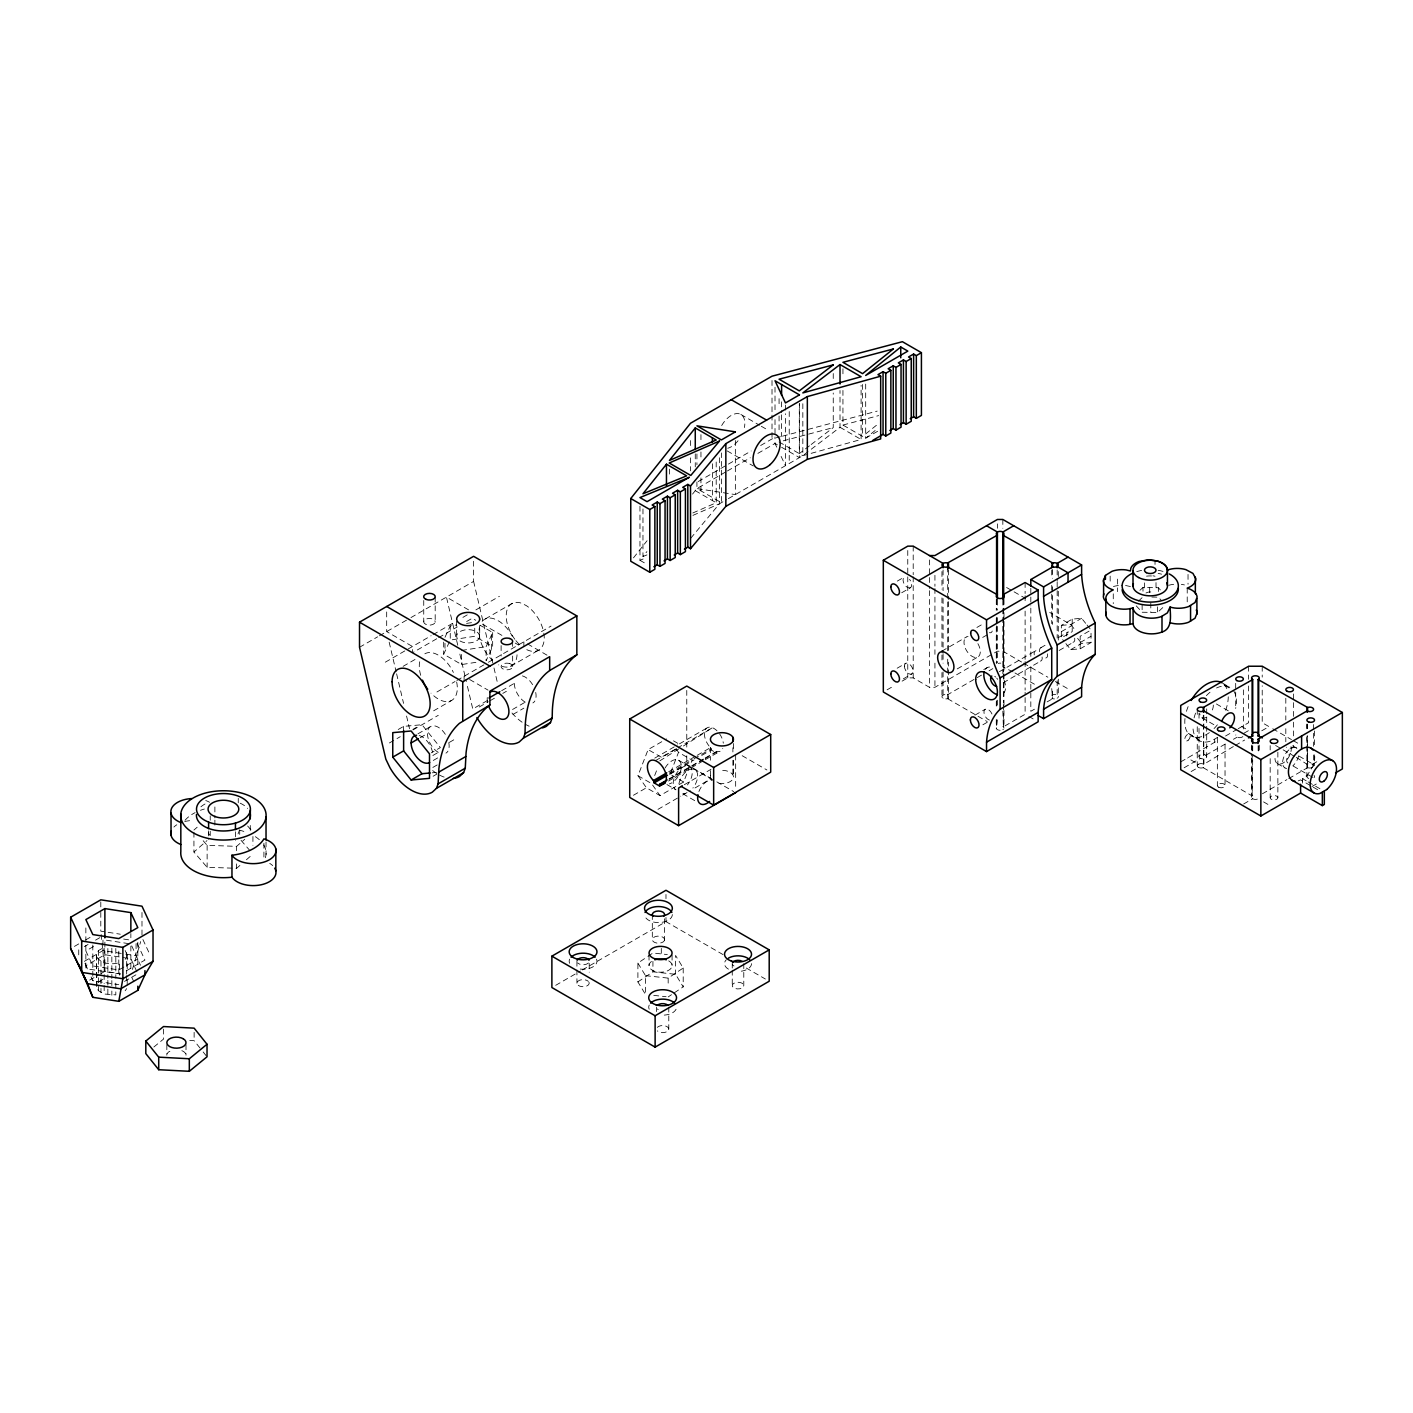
<?xml version="1.0" encoding="UTF-8"?>
<svg xmlns="http://www.w3.org/2000/svg" width="1413" height="1413" viewBox="0 0 1413 1413"><rect width="100%" height="100%" fill="white"/><g stroke="black" fill="none" stroke-linecap="round" stroke-linejoin="round"><path stroke-width="0.75" stroke-dasharray="5 3.75" d="M664.393 940.581L664.393 938.744A6.147 3.55 0 0 0 654.926 936.748A6.147 3.55 0 0 0 654.926 942.559A6.147 3.55 0 0 0 664.393 940.581L664.463 939.08M96.473 986.327L96.473 954.958L98.539 950.525L104.156 947.275L104.156 983.554M125.156 950.525L127.205 954.958L125.156 959.392M132.416 969.459L140.682 941.588M675.979 748.713L678.523 752.317L692.105 760.159L683.627 781.99L660.012 795.607L646.43 787.765L637.97 775.719L648.108 749.596L666.547 738.946M654.678 775.525L657.787 767.489M683.627 781.99L670.045 774.147L678.523 752.317M444.989 637.281L450.252 625.941L456.364 625.005M475.898 662.344L461.609 664.552L443.682 654.201L450.252 640.071L450.252 625.941M492.66 632.512L492.66 646.624L486.107 660.772L486.107 646.659L492.66 632.512L480.12 625.27M125.156 990.76L126.675 988.623M633.483 557.852L647.066 540.737M642.968 508.945L642.968 556.528L646.889 551.6M692.547 494.091L695.267 490.664L695.267 486.337M690.78 538.176L719.482 503.77L726.618 499.654M1139.938 590.298L1142.993 587.455L1158.36 587.755L1161.504 591.164M1138.419 601.126L1142.993 596.869M1136.246 605.877L1142.128 612.235L1157.494 612.518L1164.418 606.071M193.934 830.049L197.184 827.206M239.892 865.463L236.625 868.306L207.128 867.282L193.934 852.004L206.969 840.629M203.172 840.735L207.128 845.327L236.625 846.352L244.785 839.234M246.41 859.758L252.927 854.07M153.858 1047.015L163.519 1039.103L163.519 1026.545M865.692 384.089L865.692 438.171L877.385 428.704M842.943 390.43L842.943 425.048L862.584 436.387L877.985 424.041M809.472 445.819L799.299 453.608L799.299 403.853M811.168 444.512L833.246 427.609L833.246 393.008M728.366 498.63L802.831 455.657L809.578 450.5M811.274 449.21L840.011 427.291L840.011 390.5M98.539 981.894L104.156 978.644M1302.609 783.12L1302.609 778.74L1305.011 776.973A18.634 10.756 -60 0 0 1314.779 756.644M637.899 963.101L645.511 975.659L645.511 994.469L637.899 981.911L637.899 963.101L646.236 957.484M647.913 956.371L652.93 952.998L667.342 954.57M637.899 981.911L652.93 971.826L675.573 974.299L683.203 986.857L673.171 993.586M645.511 975.659L668.172 978.114L683.203 968.029L675.573 955.471L675.573 974.299M668.172 996.942L671.511 994.699M659.747 760.883L681.578 747.159M683.397 746.011L712.488 727.713L678.258 747.477M359.52 647.278L377.624 636.821M379.443 635.779L409.099 618.664M410.953 617.587L473.602 581.414L473.602 560.502M385.325 662.185L431.159 635.709M433.032 634.631L453.573 622.78M462.916 617.375L468.515 614.143M475.881 609.904L499.425 596.304M698.11 481.603L726.529 465.195M728.419 464.1L751.168 450.977M760.653 445.501L772.01 438.931L780.435 436.705M436.758 638.747L412.49 652.771L412.49 646.5L386.685 631.593L386.685 610.681M438.631 637.669L457.317 626.895M466.643 621.508L472.26 618.258L475.775 620.307M725.505 472.066L696.927 488.562L696.927 482.063M727.395 470.971L750.25 457.777M757.88 453.379L775.013 443.47L779.941 446.331M403.111 666.335L415.793 659.023M485.383 618.894L512.548 603.21M865.692 438.171L878.515 430.771M436.935 691.981L455.039 681.525M456.858 680.483L486.514 663.351M488.386 662.273L551.035 626.1M398.201 729.514L403.623 726.37L421.992 724.728L440.361 747.583L431.318 752.811M433.632 710.827L451.736 700.371M510.729 666.265L537.894 650.581M389.405 742.955L400.268 736.685M412.949 729.355L416.57 727.271M412.949 729.956L438.295 715.314M417.93 733.824L430.612 726.512M420.191 737.727L427.433 733.541M501.686 690.674L514.35 683.344M487.255 700.618L472.772 708.99L466.82 683.645M479.237 706.995L488.297 701.766M490.099 700.724L495.539 697.58M502.781 693.394L506.402 691.31M74.412 946.41L83.844 940.97M85.734 939.892L91.386 936.625M84.338 946.622L88.065 944.467M95.519 940.157L102.972 935.865M93.47 946.551L85.857 950.949L92.816 965.944L118.798 969.954L137.82 958.985M449.422 742.355L456.664 738.169M432.855 755.496L440.114 751.31M512.548 709.485L527.031 701.131M84.338 961.352L102.972 950.596L123.655 953.793M433.296 760.441L438.737 757.297M512.99 714.43L523.852 708.16M432.855 767.436L438.295 764.309M433.12 776.249L436.741 774.165M89.673 980.11L99.175 974.634M101.082 973.522L104.88 971.332L120.034 973.681M126.305 970.837L144.938 960.081L136.955 942.895M124.503 981.417L135.913 974.829M897.308 581.096L904.302 577.052M901.706 592.754L910.449 587.702A6.147 3.55 60 0 0 909.548 579.295M654.749 758.127L677.569 744.969M679.459 743.856L707.984 727.395M655.438 760.653L676.368 748.572M676.438 748.925L661.69 757.439L648.108 749.596M668.649 771.781L695.267 756.414M697.174 755.319L710.474 747.636A13.441 7.772 60 0 1 705.069 730.291A13.441 7.772 60 0 1 717.38 731.157M669.391 772.964L692.193 759.788M694.101 758.693L711.216 748.802L710.474 747.636M669.391 774.13L694.101 759.858M701.713 755.46L711.216 749.985L716.656 753.111L716.656 751.38L717.751 751.645A13.441 7.772 60 0 0 722.785 748.501M633.43 795.272L646.43 787.765M670.045 774.147L686.771 764.486L711.216 778.598L692.193 789.584M669.108 778.828L703.338 759.064M705.246 757.969L716.656 751.38M669.108 779.393L703.338 759.629M705.246 758.534L716.656 751.946M668.543 781.036L703.338 760.795M705.246 759.699L719.888 751.398M684.316 784.727L710.951 769.343M897.167 668.208L905.662 663.315M657.981 809.349L680.783 796.173M682.691 795.077L690.303 790.679M976.913 627.443L983.713 623.522M941.906 651.128L966.386 636.998M903.313 678.858L911.809 673.948M887.081 689.827L894.606 685.482M902.112 681.137L907.764 677.887L913.204 677.887L929.489 687.301L934.929 687.301L997.401 651.216L1002.841 651.216L1021.599 662.043M982.689 637.422L987.775 634.49M957.202 668.914L977.902 656.974M983.748 669.585L987.016 667.713M1072.202 619.124L1072.202 631.664L1061.34 637.952L1061.34 625.394L1072.202 619.124L1081.616 618.276L1085.643 623.31M981.54 675.114L947.699 694.666L948.512 695.143A3.85 2.225 0 0 0 943.072 695.143A3.85 2.225 0 0 0 943.072 698.269A3.85 2.225 0 0 0 948.512 698.269L948.512 662.202M989.065 670.769L992.827 668.614M1061.34 625.394L1070.754 624.564L1081.616 618.276M1061.34 631.664L1072.202 625.394L1049.718 612.412M947.699 659.217L947.699 698.746L948.512 698.269M1013.05 671.864L1002.841 666.901A3.85 2.225 0 0 0 1003.177 663.986A3.85 2.225 0 0 0 998.196 663.421M999.362 671.67L1035.27 650.934M1040.71 647.79L1046.132 644.664M1058.814 637.334L1067.875 632.106M1087.003 624.97L1091.03 629.986L1080.168 636.256L1080.168 648.814L1070.754 649.644L1062.682 639.612M1003.248 682.744L1041.028 660.913M1059.149 650.457L1073.633 642.103M1080.168 642.544L1091.03 636.256M1070.754 649.644L1081.616 643.374L1091.03 642.544L1091.03 629.986M1080.168 648.814L1091.03 642.544M975.023 715.119L985.214 709.238M982.883 724.798L987.97 721.849M997.401 719.906L996.589 726.971L996.589 718.193M1052.544 694.666L1051.731 695.143A3.85 2.225 0 0 1 1056.8 694.949A3.85 2.225 0 0 1 1057.789 697.81M555.698 985.32L580.407 971.049M582.315 969.954L665.982 921.647L723.332 954.764M1002.841 711.128L1003.389 726.812L1025.114 714.271L1025.114 692.317M1034.44 709.202L1030.819 711.287L1030.819 665.17M1047.121 701.872L1052.544 698.746L1052.544 687.76M1180.72 761.89L1218.289 740.2M1225.548 736.014L1236.41 729.744M1238.212 728.702L1248.633 722.697L1248.633 681.437M1184.112 767.771L1200.449 758.357M1205.819 755.249L1226.078 743.556M1233.443 739.299L1237.117 737.18M1244.023 733.188L1248.633 730.539L1241.833 726.618M1233.355 746.559L1203.805 764.256A3.85 2.225 0 0 0 1198.383 764.256L1187.503 757.969M1235.245 745.481L1244.641 740.041M1191.124 771.569L1198.383 767.383A3.85 2.225 0 0 0 1203.805 767.383L1203.805 710.933M1261.756 730.786L1268.998 726.618L1262.215 722.697L1262.215 685.764M1203.258 715.579L1203.805 767.383M1203.258 767.701L1252.165 795.925L1252.713 758.693M1243.652 803.979L1252.713 798.751M1312.465 764.256L1319.707 760.07M1262.445 793.753L1286.89 779.64M1288.78 778.563L1307.573 767.701L1307.573 735.714M1311.953 786.511L1317.552 783.279M692.829 512.972L716.197 502.745L716.197 461.645M692.935 515.374L719.482 503.77L719.482 456.187M1298.194 780.912L1300.596 779.888L1311.476 786.158M642.968 556.528L646.942 554.903M639.965 506.225L639.965 560.307L645.882 557.888M779.075 441.951L802.831 455.657L809.066 453.926M811.15 453.343L861.1 439.461L861.1 385.378M782.537 436.158L877.173 411.112M783.244 440.838L833.246 427.609M842.943 425.048L878.674 415.599M466.573 623.416L474.733 622.162M452.284 639.753L474.733 636.274L492.66 646.624M461.609 650.439L486.107 646.659M432.201 772.805L436.281 772.434M96.473 954.958L97.002 988.623L98.539 990.76L104.156 994.01L115.813 994.893L115.813 980.269M1151.86 597.045L1158.36 597.169L1161.504 600.56M189.748 1040.463L194.129 1040.692L201.865 1050.354M653.76 995.37L666.106 996.713M100.8 912.356L100.8 931.185L120.317 934.205M123.655 939.062L129.855 940.016M128.689 943.654L104.88 939.963L104.88 971.332L100.8 931.185M125.722 954.128L136.072 955.718L136.072 943.089M120.706 974.069L87.606 968.947L84.957 963.224M91.086 976.931L92.816 980.693L118.798 984.702M1152.937 575.78L1155.022 576.221M1130.435 586.536L1126.073 585.6A18.616 10.739 0 0 0 1121.233 585.335M97.002 957.255C101.718 964.408 111.998 964.796 119.522 962.642L119.522 975.2M181.835 1050.689L183.195 1051.29A9.591 5.528 0 0 1 185.686 1056.641M678.558 760.212L713.865 780.612M694.701 800.606L681.384 792.94A13.476 7.789 -60 0 0 685.658 793.329M840.011 427.291L861.1 439.461M1224.735 685.376L1231.253 689.138M740.871 414.451L759.47 425.189M761.324 426.267L768.76 430.559M1272.76 728.772L1291.482 739.582M1293.354 740.677L1298.971 743.909M781.601 447.267L799.458 457.6L799.458 403.517M1292.701 745.799L1296.498 747.989M1216.399 703.974L1230.529 712.134M1006.586 587.508L1012.22 590.758M1014.092 591.835L1025.343 598.335M1299.059 756.132L1313.542 764.486M1275.603 745.481L1281.255 748.731M1283.128 749.826L1294.414 756.344M1296.286 757.421L1307.043 764.256A3.85 2.225 0 0 1 1311.67 763.903A3.85 2.225 0 0 1 1313.454 766.394M1307.043 736.014L1307.573 767.701M1293.284 766.111L1315.026 778.651M1201.951 717.786L1216.081 725.946M1277.37 763.568L1284.982 767.966M1302.609 778.74L1306.23 780.824M1308.032 781.866L1320.713 789.196M1313.278 787.2L1318.718 790.344M727.236 450.941L753.27 465.972M1188.315 733.329L1196.458 738.045M1184.977 718.528A30.733 17.751 -60 0 0 1187.697 732.764L1199.301 740.677A30.733 17.751 -60 0 0 1217.511 737.303M1023.471 663.139L1047.863 677.216M1055.352 681.543L1070.365 690.198M1263.575 801.895L1270.817 806.081M1014.94 672.941L1035.623 684.899M695.267 490.664L716.197 502.745M1051.731 688.555L1052.544 698.746M1028.841 716.426L1034.422 719.641M947.699 698.746L987.192 721.548M639.965 560.307L647.066 564.405M742.178 755.708L766.906 769.979M468.568 609.868L446.437 597.098L457.865 645.653M527.544 643.922L547.82 655.632M501.915 635.391L481.056 623.345L479.996 625.288A26.9 15.525 60 0 0 492.113 659.995M515.18 643.056L518.659 645.052M673.471 740.836L678.576 743.768M716.85 781.866L733.789 791.633M637.97 775.719L651.552 783.561L660.012 795.607M469.628 679.494L488.068 690.127M746.258 968.011L765.387 979.032M169.878 1051.413L169.648 1051.29A9.591 5.528 0 0 0 167.158 1053.762M666.918 784.551L675.962 789.814A13.476 7.789 -60 0 1 676.562 773.247A13.476 7.789 -60 0 1 690.498 767.312A13.476 7.789 -60 0 1 687.46 784.922M1199.301 740.677L1195.857 737.48A30.733 17.751 -60 0 1 1192.943 726.618M247.646 826.004L252.927 832.116M241.04 840.329L250.278 851.015M1070.754 624.564L1076.123 631.24M1077.589 638.358L1081.616 643.374M203.154 1051.961L207.022 1056.8M711.958 780.276L710.81 778.687A11.534 6.659 0 0 1 711.958 773.635M776.761 447.179L775.013 443.47L775.013 436.988M781.124 456.417L785.469 465.672L785.469 413.744M142.907 939.539L150.273 955.382M131.727 945.862L140.505 965.273M136.937 971.844L130.861 958.721L104.88 954.711L85.857 965.68L87.606 969.442M131.727 977.231L134.341 982.847M473.602 581.414L493.473 665.859M493.985 667.96L497.447 682.744M459.861 654.095L466.308 681.543M389.158 642.156L396.117 671.705M396.611 673.824L403.57 703.374M406.555 716.038L409.54 728.719M479.696 636.309L479.307 634.578A11.534 6.659 0 0 0 466.679 629.703A11.534 6.659 0 0 0 456.646 636.309L457.053 638.022A11.534 6.659 0 0 0 469.681 642.897A11.534 6.659 0 0 0 479.696 636.309L479.696 625.517M1314.549 730.963L1314.549 746.152M1314.549 754.842L1314.549 765.705M1313.595 724.551L1313.595 731.069M1313.595 733.241L1313.595 746.276M1313.595 754.966L1313.595 765.811M1307.573 724.268L1307.573 728.613M1307.043 723.951L1307.043 728.296M1306.866 724.445L1306.866 728.79M1306.866 737.48L1306.866 776.567M1293.496 693.942L1293.496 700.459M1293.496 702.632L1293.496 719.994M1293.496 722.167L1293.496 737.374M1285.812 698.287L1285.812 719.994M1285.812 728.684L1285.812 741.719M1277.864 752.14L1277.864 797.727A3.85 2.225 0 0 1 1272.106 799.652A3.85 2.225 0 0 1 1272.106 795.819A3.85 2.225 0 0 1 1277.864 797.727M1270.181 745.622L1270.181 749.967M1270.181 758.64L1270.181 797.727M1262.215 666.23L1262.215 677.092M1259.266 745.075L1259.266 753.747M1258.683 745.976L1258.683 754.666M1258.135 745.675L1258.135 754.365M1252.713 745.675L1252.713 756.52M1252.165 745.976L1252.165 754.666M1252.165 756.838L1252.165 795.925M1251.582 745.075L1251.582 755.92M1251.582 758.092L1251.582 797.179M1248.633 666.23L1248.633 679.264M1243.369 689.862L1243.369 728.949M1235.686 683.344L1235.686 689.862M1235.686 692.034L1235.686 709.414M1225.036 744.315L1225.036 785.575M1217.352 737.798L1217.352 785.575M1214.668 739.158L1214.668 742.302M1206.702 708.867L1206.702 715.384M1206.702 717.557L1206.702 756.644M1199.019 713.212L1199.019 719.729M1199.019 728.419L1199.019 756.644M1197.253 709.361L1197.253 718.051M1197.253 726.724L1197.253 765.811M1188.033 574.42L1188.033 584.223M1187.22 588.126L1187.22 603.81M1158.36 587.755L1158.36 591.517M1157.494 606.866L1157.494 612.518M1156.011 582.598L1156.011 590.97M1155.022 560.537L1155.022 564.458M1150.8 602.98L1150.8 612.394M1149.687 587.596L1149.687 593.23M1144.459 582.88L1144.459 591.235M1142.993 587.455L1142.993 591.217M1142.128 604.693L1142.128 612.235M1117.453 579.1L1117.453 591.658M1113.267 593.831L1113.267 603.634M1110.159 576.115L1110.159 583.958M1058.302 571.541L1058.302 578.129M1058.302 591.305L1058.302 641.802M1058.302 679.141L1058.302 696.697M1057.171 569.987L1057.171 580.955M1057.171 581.891L1057.171 589.733M1057.171 590.687L1057.171 638.04M1057.171 680.713L1057.171 698.269M1052.544 569.51L1052.544 578.288M1052.544 586.766L1052.544 593.354M1052.544 595.544L1052.544 624.405M1051.731 569.987L1051.731 577.511M1051.731 585.353L1051.731 592.877M1051.731 594.131L1051.731 623.61M1030.819 588.32L1030.819 605.894M1030.819 608.085L1030.819 656.391M1025.114 582.527L1025.114 593.495M1025.114 595.703L1025.114 602.291M1025.114 611.07L1025.114 659.376M1025.114 661.567L1025.114 690.109M1003.972 599.465L1003.972 610.434M1003.972 612.641L1003.972 619.23M1003.972 621.42L1003.972 708.302M1003.972 710.509L1003.972 728.066M1003.654 600.56L1003.654 604.958M1003.654 622.515L1003.654 666.441M1003.389 599.465L1003.389 606.053M1003.389 608.244L1003.389 614.832M1003.389 617.022L1003.389 671.917M1003.389 674.125L1003.389 702.667M1003.389 704.857L1003.389 726.812M1002.841 519.472L1002.841 528.268M1002.841 600.083L1002.841 673.807M997.401 523.87L997.401 528.268M997.401 600.083L997.401 610.133M997.401 617.658L997.401 625.182M997.401 626.436L997.401 662.821M997.401 700.159L997.401 706.747M996.589 599.624L996.589 609.339M996.589 617.181L996.589 663.298M996.589 700.618L996.589 707.207M996.289 599.465L996.289 610.434M996.289 618.276L996.289 624.864M996.289 627.072L996.289 663.139M996.289 701.713L996.289 706.111M996.289 719.288L996.289 728.066M948.512 569.987L948.512 599.465M948.512 601.655L948.512 652.152M947.699 567.002L947.699 650.757M943.072 569.987L943.072 590.687M943.072 598.529L943.072 653.424M943.072 654.36L943.072 663.139M943.072 671.917L943.072 698.269M941.959 571.541L941.959 589.115M941.959 597.893L941.959 652.788M941.959 654.978L941.959 661.567M941.959 672.553L941.959 696.697M934.929 575.303L934.929 586.289M934.929 588.479L934.929 654.36M934.929 663.139L934.929 687.301M929.489 559.937L929.489 575.303M929.489 577.511L929.489 588.479M929.489 590.687L929.489 687.301M913.204 546.142L913.204 574.685M913.204 576.875L913.204 677.887M907.764 550.522L907.764 574.685M907.764 576.875L907.764 677.887M862.584 384.46L862.584 436.387M842.943 368.793L842.943 377.448M833.246 373.527L833.246 382.181M802.831 403.729L802.831 455.657M789.231 411.572L789.231 463.499M785.469 405.089L785.469 411.589M781.601 401.84L781.601 412.667M781.601 414.821L781.601 436.458M779.075 398.678L779.075 407.333M779.075 415.987L779.075 433.296M775.013 387.233L775.013 411.024M775.013 419.679L775.013 434.833M772.01 380.521L772.01 412.967M772.01 415.139L772.01 430.276M772.01 432.449L772.01 438.931M743.786 963.631L743.786 985.585A5.758 3.321 0 0 1 735.131 988.482A5.758 3.321 0 0 1 735.131 982.706A5.758 3.321 0 0 1 743.786 985.585M735.661 755.072L735.661 788.542M735.361 440.52L735.361 494.603L696.927 488.562L721.372 502.675L721.372 452.919M733.471 743.503L733.471 751.857M733.471 760.229L733.471 776.956M732.888 747.777L732.888 751.963M732.888 760.318L732.888 774.96M732.252 963.631L732.252 968.029M732.252 970.219L732.252 985.585M712.382 463.764L712.382 500.555M711.216 748.802L711.216 749.985M710.421 747.689L710.421 760.229M710.421 770.686L710.421 776.956M700.954 434.639L700.954 443.293M700.954 451.948L700.954 458.43M700.954 477.912L700.954 490.876M696.927 453.944L696.927 464.771M695.267 453.891L695.267 466.873M690.515 440.556L690.515 449.21M690.515 457.865L690.515 470.847M686.771 690.427L686.771 747.071M686.771 755.778L686.771 764.486M683.203 968.029L683.203 986.857M672.076 955.1L672.076 965.556M669.444 469.098L669.444 477.753M668.791 1007.151L668.791 1029.106M668.172 978.114L668.172 986.486M665.982 894.464L665.982 898.65M665.982 917.461L665.982 921.647M664.605 918.75L664.605 939.663M661.302 948.388L661.302 954.658M656.497 1007.151L656.497 1011.549M652.93 961.37L652.93 971.826M652.311 914.564L652.311 939.663M649.026 955.1L649.026 965.556M589.221 963.419L589.221 972.197M576.928 961.211L576.928 983.183M523.87 641.785L523.87 648.055M512.654 641.396L512.654 647.666M512.654 656.038L512.654 666.494M501.12 645.582L501.12 656.038M491.371 635.32L491.371 649.432M474.733 628.202L474.733 636.274M464.1 676.297L464.1 682.567M461.609 654.466L461.609 664.552M456.646 621.208L456.646 636.309M444.989 643.321L444.989 651.393M443.682 642.103L443.682 654.201M435.186 597.081L435.186 622.179A5.758 3.321 0 0 1 426.019 624.458A5.758 3.321 0 0 1 427.185 618.735A5.758 3.321 0 0 1 435.186 622.179M423.741 600.49L423.741 621.402M403.623 726.37L403.623 730.45M266.033 841.989L266.033 854.529M263.913 843.278L263.913 858.645M252.927 836.514L252.927 845.292M250.278 825.439L250.278 832.027M239.715 830.032L239.715 834.412M238.249 798.363L238.249 802.761M236.625 846.352L236.625 850.732M236.625 863.908L236.625 868.306M235.441 831.798L235.441 840.576M214.882 806.947L214.882 817.915M214.882 820.105L214.882 826.693M210.219 815.813L210.219 820.211M210.219 831.197L210.219 835.578M208.594 830.862L208.594 839.64M207.128 845.327L207.128 867.282M193.934 832.257L193.934 852.004M194.129 1032.338L194.129 1040.692M186.004 1044.737L186.004 1055.193M166.84 1044.737L166.84 1055.193M141.989 912.462L141.989 937.561M137.82 942.259L137.82 965.309M130.861 933.534L130.861 937.72M130.861 946.092L130.861 969.124M127.205 954.958L127.205 971.685M127.205 980.057L127.205 986.327M126.675 952.662L126.675 973.981M126.675 975.677L126.675 982.353M118.798 951.143L118.798 974.175M115.813 948.494L115.813 978.167M111.839 948.176L111.839 978.467M111.839 980.569L111.839 988.923M111.839 991.025L111.839 995.211M107.865 948.494L107.865 978.167M107.865 980.269L107.865 994.893M104.156 985.656L104.156 994.01M102.972 940.069L102.972 950.596M100.977 961.229L100.977 986.327M100.977 988.429L100.977 992.597M100.8 901.9L100.8 910.272M98.539 950.525L98.539 976.136M98.539 977.708L98.539 990.76M92.816 945.032L92.816 980.693M85.857 927.935L85.857 969.848M78.739 949.836L78.739 958.261M263.772 845.009A42.69 24.639 0 0 1 265.326 857.726M239.027 830.102A42.69 24.639 0 0 1 246.957 832.487M255.382 836.69A42.69 24.639 0 0 1 260.292 840.611M185.05 820.299A42.69 24.639 0 0 1 195.118 812.634M200.469 810.303A42.69 24.639 0 0 1 204.355 809.031M205.733 800.535A22.785 13.159 0 0 1 209.566 802.266M173.923 827.047A22.785 13.159 0 0 1 176.802 824.768M184.697 821.536A22.785 13.159 0 0 1 191.762 820.529M269.724 863.396A22.785 13.159 0 0 1 272.691 865.621M238.762 831.621A15.366 8.867 0 0 1 238.002 833.9M209.672 835.048A15.366 8.867 0 0 1 208.365 832.858M200.911 806.805A26.988 15.578 0 0 1 205.521 803.732M240.21 803.202A26.988 15.578 0 0 1 247.575 808.43M657.31 1027.339A6.147 3.55 0 0 1 666.583 1026.386A6.147 3.55 0 0 1 666.583 1031.826A6.147 3.55 0 0 1 657.31 1030.889M589.009 982.247A6.147 3.55 0 0 1 582.015 986.663A6.147 3.55 0 0 1 578.041 981.134A6.147 3.55 0 0 1 588.409 981.399M588.409 962.995A6.147 3.55 0 0 1 577.758 962.995M658.299 1009.659A6.147 3.55 0 0 1 657.31 1008.935M733.948 965.98A5.758 3.321 0 0 1 732.446 964.496M751.522 963.631A13.512 7.807 0 0 1 738.01 971.438M728.454 969.159A13.512 7.807 0 0 1 726.317 959.727M596.498 959.144A13.9 8.019 0 0 1 579.489 968.965M569.651 963.295A13.9 8.019 0 0 1 569.651 959.144M676.068 1009.235A13.9 8.019 0 0 1 662.644 1015.17M649.221 1009.235A13.9 8.019 0 0 1 649.221 1005.067M672.341 914.564A13.9 8.019 0 0 1 658.458 922.583A13.9 8.019 0 0 1 644.558 914.564M668.702 960.858A11.534 6.659 0 0 1 668.702 970.272A11.534 6.659 0 0 1 652.4 970.272A11.534 6.659 0 0 1 652.4 960.858M718.97 783.385A11.534 6.659 0 0 0 733.082 775.242L731.934 773.635A11.534 6.659 0 0 0 718.97 770.527M678.911 783.738A13.476 7.789 -60 0 1 693.924 769.184A13.476 7.789 -60 0 1 692.9 788.048M719.553 733.789A13.441 7.772 60 0 1 723.332 743.15M665.099 767.983A13.441 7.772 -60 0 1 681.013 763.709A13.441 7.772 -60 0 1 669.373 783.879M698.905 791.51A13.441 7.772 -60 0 1 711.887 779.994M1257.34 799.104A3.85 2.225 0 0 1 1252.377 798.539A3.85 2.225 0 0 1 1252.713 795.625M1233.496 690.657A30.733 17.751 -60 0 1 1235.669 708.443M1194.091 717.892A30.733 17.751 -60 0 1 1195.857 712.382M1206.366 695.673A30.733 17.751 -60 0 1 1211.842 690.816M1216.558 687.972A30.733 17.751 -60 0 1 1230.034 687.442L1221.892 682.744L1225.354 685.941A30.733 17.751 -60 0 1 1227.508 690.745M1287.861 762.967A5.758 3.321 -60 0 1 1286.978 758.357A5.758 3.321 -60 0 1 1290.74 753.27M1198.383 767.383A3.85 2.225 0 0 1 1198.383 764.256M1286.66 768.478A11.534 6.659 -60 0 1 1284.982 754.648A11.534 6.659 -60 0 1 1297.788 749.19M1298.6 755.867A11.534 6.659 -60 0 1 1292.842 765.846M1291.005 746.612A11.534 6.659 -60 0 1 1283.128 763.002A11.534 6.659 -60 0 1 1275.25 755.69M1213.308 705.087A9.608 5.546 -60 0 1 1211.542 711.746M1206.843 717.009A9.608 5.546 -60 0 1 1199.743 713.636M1228.25 696.803A30.733 17.751 -60 0 1 1225.354 711.039M1217.388 724.816A30.733 17.751 -60 0 1 1212.142 730.344M1209.369 732.605A30.733 17.751 -60 0 1 1191.159 735.979M1186.443 711.34A30.733 17.751 -60 0 1 1189.287 704.027M1312.465 767.383A3.85 2.225 0 0 1 1307.043 767.383M1314.037 775.454A3.85 2.225 0 0 1 1314.037 777.68M1308.774 778.475A3.85 2.225 0 0 1 1308.774 774.642M1293.354 745.481A3.85 2.225 0 0 1 1291.129 748.113A3.85 2.225 0 0 1 1286.325 747.159M1242.857 736.579A3.85 2.225 0 0 1 1237.611 737.392L1236.817 737.038A3.85 2.225 0 0 1 1235.827 734.901M529.133 726.176A42.355 24.463 60 0 1 525.23 724.215M522.104 722.22A42.355 24.463 60 0 1 511.612 712.576M525.23 702.173A15.366 8.867 60 0 1 514.721 680.324M522.404 675.891A15.366 8.867 60 0 1 532.913 685.181M535.721 692.441A15.366 8.867 60 0 1 532.913 702.932M543.846 633.165A26.9 15.525 60 0 1 525.813 649.168M519.278 644.31A26.9 15.525 60 0 1 515.869 640.601M514.809 639.241A26.9 15.525 60 0 1 506.543 612.023A26.9 15.525 60 0 1 521.344 603.157L526.29 605.594A26.9 15.525 60 0 1 543.422 631.063M438.295 752.352A15.366 8.867 60 0 1 428.263 729.214A15.366 8.867 60 0 1 445.978 735.378M448.786 742.62A15.366 8.867 60 0 1 445.978 753.129M419.184 735.484A15.366 8.867 60 0 1 432.484 752.034M487.556 702.491A15.366 8.867 60 0 1 487.556 696.008M456.664 682.002A26.9 15.525 60 0 1 450.835 700.83A26.9 15.525 60 0 1 431.018 693.165M420.721 675.343A26.9 15.525 60 0 1 419.926 660.789M424.854 653.795A26.9 15.525 60 0 1 453.379 672.429M444.141 777.115A42.355 24.463 60 0 1 438.295 774.395M436.741 773.459A42.355 24.463 60 0 1 432.06 770.032M517.052 654.767A26.9 15.525 60 0 1 498.648 664.852M482.151 621.367A26.9 15.525 60 0 1 494.179 618.841L499.125 621.261A26.9 15.525 60 0 1 512.248 636.133M1047.528 653.848A5.758 3.321 60 0 1 1042.529 656.727M1039.65 651.729A5.758 3.321 60 0 1 1043.589 648.09M1042.088 656.974A5.758 3.321 60 0 1 1038.149 660.63M1034.228 654.873A5.758 3.321 60 0 1 1039.209 651.994M994.699 676.315A5.758 3.321 60 0 1 995.741 677.074M996.73 678.116A5.758 3.321 60 0 1 997.578 679.353M985.285 669.32A15.366 8.867 60 0 1 991.873 667.272M1004.095 680.183A15.366 8.867 60 0 1 1004.095 692.723M1074.692 638.164A5.758 3.321 60 0 1 1069.694 641.043M1066.815 636.044A5.758 3.321 60 0 1 1070.754 632.406M977.902 643.657A11.534 6.659 60 0 1 979.209 655.773A11.534 6.659 60 0 1 970.042 654.855L968.064 652.788A11.534 6.659 60 0 1 968.064 636.486M1003.46 729.179A3.85 2.225 0 0 1 1002.841 729.638M1000.121 730.291A3.85 2.225 0 0 1 996.571 728.914A3.85 2.225 0 0 1 997.401 726.494M1002.841 726.494A3.85 2.225 0 0 1 1003.831 727.501M992.226 631.028A5.758 3.321 60 0 1 989.347 632.688M989.418 720.065A6.147 3.55 60 0 1 984.102 713.441A6.147 3.55 60 0 1 987.175 709.079A6.147 3.55 60 0 1 992.491 715.685M910.449 587.702A6.147 3.55 60 0 1 903.614 582.721A6.147 3.55 60 0 1 906.245 576.893M1054.451 698.923A3.85 2.225 0 0 1 1051.731 698.269M1158.148 573.448A28.101 16.232 0 0 1 1161.627 574.173M1136.759 571.629A28.101 16.232 0 0 1 1141.845 570.393M1158.148 570.304A28.101 16.232 0 0 1 1163.27 571.488M1146.544 576.151A17.239 9.944 0 0 1 1153.997 576.168M1113.444 586.519A18.616 10.739 0 0 1 1119.626 585.424M1168.781 585.3A18.51 10.686 0 0 1 1174.927 584.187M1181.339 584.364A18.51 10.686 0 0 1 1184.43 584.929M1145.996 593.018A5.776 3.338 0 0 1 1152.92 592.33M721.672 425.543A19.217 11.092 -60 0 1 738.063 413.585A19.217 11.092 -60 0 1 744.386 427.574M738.063 440.75A19.217 11.092 -60 0 1 727.748 448.274M509.775 663.615L508.38 663.28A5.758 3.321 0 0 0 501.562 665.223A5.758 3.321 0 0 0 503.999 669.373L505.395 669.709A5.758 3.321 0 0 0 512.212 667.766A5.758 3.321 0 0 0 509.775 663.615M1200.944 758.569L1200.149 758.216A3.85 2.225 0 0 1 1200.149 755.072A3.85 2.225 0 0 1 1205.572 755.072L1206.19 755.531A3.85 2.225 0 0 1 1205.572 758.216A3.85 2.225 0 0 1 1200.944 758.569M1188.209 740.218A3.85 2.225 -60 0 0 1189.428 734.265A3.85 2.225 -60 0 0 1184.889 738.293A3.85 2.225 -60 0 0 1188.209 740.218M1218.483 787.147A3.85 2.225 0 0 0 1224.912 786.158A3.85 2.225 0 0 0 1220.196 783.438A3.85 2.225 0 0 0 1218.483 787.147M904.391 666.124A6.147 3.55 60 0 0 910.908 674.231A6.147 3.55 60 0 0 910.908 665.541A6.147 3.55 60 0 0 904.391 666.124"/><path stroke-width="1.5" d="M542.398 727.872A42.355 24.463 60 0 0 546.407 726.317L550.505 722.502L552.183 717.981L552.377 709.98A142.784 82.431 60 0 1 573.537 657.469L576.84 654.802L576.84 615.909L473.602 556.316L359.52 622.179L359.52 647.278L385.837 759.17L389.953 767.718A42.355 24.463 60 0 0 432.307 792.181L436.423 788.366L438.101 783.862L438.913 768.442A142.695 82.378 60 0 1 459.437 723.332L489.905 704.999L489.905 691.187L549.675 656.692L549.675 670.486L546.372 673.153A142.784 82.431 60 0 0 525.212 725.664L525.018 733.665L523.34 738.187L519.242 741.984A42.355 24.463 60 0 1 476.888 717.539M453.273 778.404A42.355 24.463 60 0 0 459.472 776.496L463.588 772.681L465.266 768.177L466.078 752.758A142.695 82.378 60 0 1 486.602 707.648L489.905 704.999M118.798 1001.322L122.878 978.75L122.878 947.381L153.028 929.966L141.989 906.192L100.8 899.816L70.65 917.231L70.65 948.6L87.606 983.695L92.816 997.313L118.798 1001.322L137.82 990.354L144.938 974.829L153.028 961.335L153.028 929.966M1103.8 593.69L1103.341 596.498A18.616 10.739 0 0 0 1106.202 601.814M1170.07 607.06L1167.385 612.889L1161.486 616.527A18.51 10.686 0 0 1 1133.085 607.943L1128.775 608.897A18.563 10.721 0 0 1 1115.334 607.855L1111.607 606.283A18.563 10.721 0 0 1 1113.267 589.91A18.616 10.739 0 0 1 1103.341 580.814L1105.478 575.391L1112.031 571.294A18.616 10.739 0 0 1 1126.073 569.916L1130.418 570.976L1130.842 568.185A18.51 10.686 0 0 1 1139.002 561.509L1148.133 559.848L1157.477 561.049A18.51 10.686 0 0 1 1167.385 570.075A18.51 10.686 0 0 1 1185.878 569.633L1192.925 573.378L1195.787 578.659A18.51 10.686 0 0 1 1187.22 588.126A18.51 10.686 0 0 1 1197.129 597.134L1195.045 602.539L1188.545 606.601A18.51 10.686 0 0 1 1170.07 607.06C1170.353 615.909 1172.737 629.103 1161.486 632.212A18.51 10.686 0 0 1 1133.085 623.628L1128.775 624.581A18.563 10.721 0 0 1 1115.334 623.539L1111.607 621.967A18.563 10.721 0 0 1 1106.096 612.235M653.848 566.754L657.239 564.794L659.959 566.366L665.064 563.416L665.064 500.697L659.959 503.629L657.239 502.057L652.152 505.006L654.873 506.561L654.873 569.298L649.768 572.247L630.763 561.261L630.763 498.524L690.515 423.246L772.01 376.194L902.412 341.699L921.417 352.667L921.417 415.404L916.33 418.354L913.61 416.782L910.219 418.743M666.459 464.206L642.968 493.791L686.63 475.845L666.459 464.206L666.459 485.825M695.267 427.927L669.444 460.444L716.197 440.026L695.267 427.927L695.267 449.564M690.515 548.721L690.515 485.984L725.84 443.647L807.335 396.594L880.67 376.194L880.67 438.931L807.335 459.331L725.84 506.366L690.515 548.721L687.813 547.149L684.404 549.109M145.804 1041.045L163.519 1026.545L194.129 1028.152L207.022 1044.26L207.022 1056.8L189.324 1071.301L158.715 1069.712L145.804 1053.603L145.804 1041.045L158.715 1057.154L158.715 1069.712M158.715 1057.154L189.324 1058.761L207.022 1044.26M900.752 347.015L865.692 375.434L907.835 351.113L900.752 347.015L900.752 357.825M840.011 364.554L802.831 392.92L861.1 376.723L840.011 364.554L840.011 384.018M664.039 560.873L667.431 558.912L670.151 560.484L675.237 557.534L675.237 494.815L670.151 497.747L667.431 496.175L662.344 499.125L665.064 500.697M674.231 554.991L677.622 553.031L680.342 554.603L685.429 551.653L685.429 488.933L680.342 491.865L677.622 490.293L672.517 493.243L675.237 494.815M690.515 485.984L687.813 484.412L682.709 487.361L685.429 488.933M872.916 440.273L883.054 434.427L885.774 435.999L890.861 433.049L890.861 370.312L885.774 373.262L883.054 371.69L877.968 374.639L880.67 376.194M889.854 430.506L893.246 428.545L895.966 430.117L901.052 427.168L901.052 364.43L895.966 367.38L893.246 365.808L888.141 368.758L890.861 370.312M900.028 424.624L903.437 422.664L906.139 424.236L911.244 421.286L911.244 358.549L906.139 361.498L903.437 359.926L898.332 362.876L901.052 364.43M921.417 352.667L916.33 355.617L913.61 354.045L908.524 356.994L911.244 358.549M630.763 498.524L649.768 509.51L654.873 506.561M359.52 622.179L462.74 681.79L576.84 615.909M104.88 908.594L85.857 919.58L92.816 934.576L118.798 938.585L137.82 927.617L130.861 912.621L104.88 908.594L104.88 937.879M411.13 742.955L418.372 738.769M489.004 697.987L499.866 691.716M392.761 757.138L392.761 732.641L411.13 730.998L429.499 753.853L429.499 778.351L411.13 779.994L392.761 757.138L403.623 750.868L403.623 730.45M549.675 670.486L576.84 654.802M411.13 779.994L421.992 773.723L430.153 772.982M438.595 772.222L465.76 756.538M438.101 783.862L465.266 768.177M525.018 733.665L552.183 717.981M436.423 788.366L463.588 772.681M523.34 738.187L550.505 722.502M153.028 961.335L122.878 978.75L81.689 972.374L81.689 941.005L70.65 917.231M918.627 580.637L943.072 566.525A3.85 2.225 0 0 0 948.512 566.525L947.699 567.002L997.401 594.749A3.85 2.225 0 0 0 997.401 597.893A3.85 2.225 0 0 0 1002.841 597.893A3.85 2.225 0 0 0 1002.841 594.749L1025.114 582.527L1038.149 590.051L1038.149 599.465A95.66 55.231 60 0 0 1051.731 648.09L1051.731 679.459A95.024 54.86 60 0 0 1038.149 712.382L1038.149 721.796L986.539 751.592L883.319 691.999L883.319 560.255L907.764 546.142L913.204 546.142L943.072 563.398A3.85 2.225 0 0 1 948.512 563.398L948.512 567.779M735.661 792.711L678.611 825.651L629.721 797.427L629.721 719.005L686.771 686.064L770.703 734.53L770.703 772.169L713.653 805.11L681.331 786.44M947.699 569.51L947.699 562.922L997.401 535.156A3.85 2.225 0 0 1 997.401 532.03L986.539 525.742M1013.704 525.742L1002.841 532.03A3.85 2.225 0 0 0 997.401 532.03L997.401 599.147M1052.544 567.32L1052.544 562.922L1002.841 535.156A3.85 2.225 0 0 0 1002.841 532.03L1002.841 599.147M665.311 782.749L659.606 786.052L654.166 782.908L653.442 780.559L666.742 772.876M654.166 781.742L665.576 775.154M654.166 782.908L667.484 775.225M659.606 786.052L659.606 784.321L667.201 779.923M659.606 784.869L665.311 781.583M1051.731 567.779L1052.544 562.922M1068.034 557.111L1057.171 563.398A3.85 2.225 0 0 0 1051.731 563.398M1030.819 586.13L1030.819 579.542L1052.544 567.002L1051.731 566.525A3.85 2.225 0 0 0 1057.171 566.525L1068.034 572.795L1068.034 582.209M629.721 719.005L713.653 767.471L770.703 734.53M682.426 785.822L678.611 788.012L678.611 825.651M883.319 560.255L986.539 619.848L1038.149 590.051M1030.819 579.542L1043.589 586.907L1081.616 564.953L1081.616 574.367A91.439 52.793 60 0 0 1095.199 622.992L1095.199 654.36A98.186 56.679 60 0 0 1081.616 687.301L1081.616 696.697L1043.589 718.652L1038.113 715.508M986.539 751.592L986.539 742.178A95.024 54.86 60 0 1 1000.121 709.255L1000.121 677.887A95.66 55.231 60 0 1 986.539 629.262L1038.149 599.465M1043.589 718.652L1043.589 709.255A98.186 56.679 60 0 1 1057.171 676.315L1057.171 644.946A91.439 52.793 60 0 1 1043.589 596.321L1081.616 574.367M1000.121 677.887L1051.731 648.09M1057.171 644.946L1095.199 622.992M551.882 956.159L665.982 890.278L769.202 949.872L769.202 981.24L655.12 1047.121L551.882 987.528L551.882 956.159L655.12 1015.753L769.202 949.872M1000.121 709.255L1051.731 679.459M1057.171 676.315L1095.199 654.36M986.539 742.178L1038.149 712.382M1043.589 709.255L1081.616 687.301M1203.258 711.816L1203.258 707.471L1252.713 679.565L1252.713 736.014L1248.403 737.886M1262.445 737.886L1258.135 736.014L1258.135 679.565L1307.573 707.471L1307.573 711.816M1307.043 712.134L1307.043 707.789A3.85 2.225 0 0 1 1312.465 707.789A3.85 2.225 0 0 1 1312.465 710.933A3.85 2.225 0 0 1 1307.043 710.933L1258.135 739.158A3.85 2.225 0 0 1 1258.135 742.284A3.85 2.225 0 0 1 1252.713 742.284A3.85 2.225 0 0 1 1252.713 739.158L1203.805 710.933A3.85 2.225 0 0 1 1198.383 710.933A3.85 2.225 0 0 1 1198.383 707.789A3.85 2.225 0 0 1 1203.805 707.789L1203.805 712.134M1180.72 713.282L1260.855 759.54L1342.35 712.488L1342.35 768.955L1335.55 772.876M1342.35 712.488L1262.215 666.23L1248.633 666.23L1180.72 705.44L1180.72 769.732L1260.855 816.008L1300.596 793.064L1322.338 805.604L1324.334 804.456L1324.334 791.28M929.489 555.556L934.929 555.556L997.401 519.472L1002.841 519.472L1081.616 564.953M81.689 941.005L122.878 947.381M659.606 784.321L660.719 784.586A13.441 7.772 60 0 0 666.282 776.09A13.441 7.772 60 0 0 657.928 762.013L655.438 760.653A13.441 7.772 60 0 0 647.437 765.669A13.441 7.772 60 0 0 653.442 780.559M731.263 399.72L766.588 420.12M1310.911 748.113L1332.653 760.653M1292.294 780.382L1314.019 792.94M386.685 606.495L489.905 666.106M403.623 750.868L421.992 773.723M70.65 948.6L87.606 983.695L120.706 988.817L144.938 974.829L144.938 970.607M92.816 997.313L78.739 964.584M1194.956 591.588L1195.787 594.343M1322.338 792.428L1322.338 805.604M1301.603 736.014L1301.603 749.031M1300.596 784.286L1300.596 793.064M1260.855 759.54L1260.855 816.008M1258.683 679.247L1258.683 735.714M1258.135 739.158L1258.135 743.503M1252.713 739.158L1252.713 743.503M1252.165 679.247L1252.165 735.714M1196.899 598.653L1196.899 614.337M1195.345 577.158L1195.345 592.842M1190.558 605.629L1190.558 621.314M1167.456 569.775L1167.456 585.459M1161.998 616.28L1161.998 631.964M1133.014 570.605L1133.014 586.289M1133.085 607.943L1133.085 623.628M1130.029 608.614L1130.029 624.299M1105.831 599.2L1105.831 614.885M1105.425 575.48L1105.425 579.401M1103.588 579.365L1103.588 595.05M1057.171 567.779L1057.171 563.398A3.85 2.225 0 0 1 1057.171 566.525M1043.589 586.907L1043.589 596.321M1003.654 534.697L1003.654 598.37M1003.389 595.067L1003.389 599.465M996.589 534.697L996.589 596.162M986.539 619.848L986.539 629.262M943.072 567.779L943.072 563.398A3.85 2.225 0 0 0 943.072 566.525M916.33 355.617L916.33 418.354M913.61 354.045L913.61 416.782M906.139 361.498L906.139 424.236M903.437 359.926L903.437 422.664M895.966 367.38L895.966 430.117M893.246 365.808L893.246 428.545M885.774 373.262L885.774 435.999M883.054 371.69L883.054 434.427M807.335 396.594L807.335 459.331M781.601 384.548L781.601 395.357M732.888 737.321L732.888 741.507M725.84 443.647L725.84 506.366M713.653 767.471L713.653 805.11M712.382 437.818L712.382 442.145M687.813 484.412L687.813 547.149M680.342 491.865L680.342 554.603M677.622 490.293L677.622 553.031M670.151 497.747L670.151 560.484M667.431 496.175L667.431 558.912M659.959 503.629L659.959 566.366M657.239 502.057L657.239 564.794M655.12 1015.753L655.12 1047.121M649.768 509.51L649.768 572.247M462.74 681.79L462.74 720.665M275.835 848.948L275.835 870.903M266.033 816.891A42.69 24.639 0 0 1 199.887 835.966A42.69 24.639 0 0 1 204.355 793.347A42.69 24.639 0 0 1 266.033 816.891L266.033 839.887M208.594 828.672L208.594 822.083A26.988 15.578 0 0 1 211.367 795.183A26.988 15.578 0 0 1 250.366 810.073L250.278 818.851M235.441 823.02L235.441 829.608M231.962 855.236A22.785 13.159 0 0 0 268.329 860.34A22.785 13.159 0 0 0 263.913 838.88A42.69 24.639 0 0 1 231.962 855.236L231.962 877.19A22.785 13.159 0 0 0 261.034 884.803A22.785 13.159 0 0 0 274.74 868.165M189.324 1058.761L189.324 1071.301M180.829 813.906L180.829 851.562A42.69 24.639 0 0 0 231.962 877.19M171.026 813.217L171.026 835.171M137.82 986.186L137.82 990.354M130.861 912.621L130.861 931.432M180.864 822.56A22.785 13.159 0 0 1 171.609 808.342A22.785 13.159 0 0 1 191.762 798.575M180.864 844.515A22.785 13.159 0 0 1 171.326 830.968M250.366 810.073A26.988 15.578 0 0 1 208.541 822.136M249.871 812.281A26.988 15.578 0 0 1 225.321 830.95A26.988 15.578 0 0 1 196.478 814.453M653.124 916.33A6.147 3.55 0 0 1 658.458 911.014A6.147 3.55 0 0 1 663.774 916.33M577.14 960.292A6.147 3.55 0 0 1 583.074 957.661A6.147 3.55 0 0 1 589.009 960.292M657.31 1005.385A6.147 3.55 0 0 1 667.96 1005.385M732.446 962.765A5.758 3.321 0 0 1 742.09 961.282M650.598 1003.142A13.9 8.019 0 0 1 674.672 1003.142M571.046 957.202A13.9 8.019 0 0 1 595.12 957.202M728.454 958.12A13.512 7.807 0 0 1 749.72 959.727M645.034 912.48A13.9 8.019 0 0 1 658.458 906.545A13.9 8.019 0 0 1 671.881 912.48M654.784 959.798A11.534 6.659 0 0 1 666.3 959.798M709.609 801.436A13.441 7.772 -60 0 1 697.951 794.707M1295.015 781.23A18.634 10.756 -60 0 1 1292.294 758.869A18.634 10.756 -60 0 1 1313.013 750.056M1259.124 735.025A3.85 2.225 0 0 1 1258.135 736.014M1252.713 736.014A3.85 2.225 0 0 1 1251.706 735.025M1252.713 732.888A3.85 2.225 0 0 1 1258.135 732.888M1252.713 679.565A3.85 2.225 0 0 1 1252.713 676.421A3.85 2.225 0 0 1 1258.135 676.421A3.85 2.225 0 0 1 1258.135 679.565M1221.68 721.46A9.608 5.546 -60 0 1 1232.913 713.547A9.608 5.546 -60 0 1 1229.769 727.872M1191.159 700.477A30.733 17.751 -60 0 1 1221.892 682.744M429.676 762.525A15.366 8.867 60 0 1 413.373 751.893A15.366 8.867 60 0 1 416.57 735.219M490.382 691.999A15.366 8.867 60 0 1 506.384 702.049A15.366 8.867 60 0 1 504.282 719.182A15.366 8.867 60 0 1 488.651 706.147M427.733 689.244A26.9 15.525 60 0 1 422.487 680.148M996.73 686.276A5.758 3.321 60 0 1 991.467 682.02A5.758 3.321 60 0 1 991.802 676.032M997.507 694.754A15.366 8.867 60 0 1 984.19 671.705M1178.318 588.338A28.101 16.232 0 0 1 1151.418 605.223A28.101 16.232 0 0 1 1122.152 589.68M1169.275 573.925A28.101 16.232 0 0 1 1169.787 597.54A28.101 16.232 0 0 1 1128.934 596.463A28.101 16.232 0 0 1 1133.173 572.971M1166.696 582.898A17.239 9.944 0 0 1 1150.959 595.827A17.239 9.944 0 0 1 1133.42 583.71M1170.07 622.744A18.51 10.686 0 0 0 1188.545 622.285L1195.045 618.223L1197.129 612.818A18.51 10.686 0 0 0 1196.299 610.08M719.482 441.033L690.78 475.457L669.214 463.005L719.482 441.033M893.387 348.958L862.584 373.65L842.943 362.311L893.387 348.958M833.246 364.872L799.299 390.871L779.075 379.214L833.246 364.872M1326.736 789.531L1319.919 793.452A18.634 10.756 -60 0 1 1312.536 774.306A18.634 10.756 -60 0 1 1334.119 761.837A18.634 10.756 -60 0 1 1326.736 789.531M735.361 431.866L721.372 439.938L696.927 425.825L735.361 431.866M799.458 394.863L785.469 402.935L775.013 380.751L799.458 394.863M689.208 477.329L647.066 501.668L639.965 497.57L689.208 477.329M509.775 638.517L508.38 638.181A5.758 3.321 0 0 0 501.562 640.124A5.758 3.321 0 0 0 503.999 644.275L505.395 644.611A5.758 3.321 0 0 0 512.212 642.668A5.758 3.321 0 0 0 509.775 638.517M183.195 1038.732L181.217 1037.866A9.591 5.528 0 0 0 168.818 1039.279A9.591 5.528 0 0 0 169.648 1046.574L171.627 1047.439A9.591 5.528 0 0 0 184.026 1046.026A9.591 5.528 0 0 0 183.195 1038.732M949.872 656.409L947.911 654.325A11.534 6.659 60 0 0 938.267 654.254A11.534 6.659 60 0 0 941.712 667.996L943.69 670.062A11.534 6.659 60 0 0 953.316 670.151A11.534 6.659 60 0 0 949.872 656.409M733.082 737.586L731.934 735.996A11.534 6.659 0 0 0 717.539 733.17A11.534 6.659 0 0 0 710.81 741.03L711.958 742.637A11.534 6.659 0 0 0 726.353 745.463A11.534 6.659 0 0 0 733.082 737.586M479.696 619.053L479.307 617.322A11.534 6.659 0 0 0 466.679 612.447A11.534 6.659 0 0 0 456.646 619.053L457.053 620.766A11.534 6.659 0 0 0 469.681 625.641A11.534 6.659 0 0 0 479.696 619.053M214.953 816.52A15.366 8.867 0 0 0 238.762 809.667A15.366 8.867 0 0 0 216.56 801.189A15.366 8.867 0 0 0 214.953 816.52M731.263 960.981A13.512 7.807 0 0 0 751.522 954.217A13.512 7.807 0 0 0 731.263 947.469A13.512 7.807 0 0 0 731.263 960.981M573.254 957.484A13.9 8.019 0 0 0 596.498 953.881A13.9 8.019 0 0 0 579.489 944.061A13.9 8.019 0 0 0 573.254 957.484M655.685 1004.696A13.9 8.019 0 0 0 676.544 997.737A13.9 8.019 0 0 0 655.685 990.796A13.9 8.019 0 0 0 655.685 1004.696M651.499 915.235A13.9 8.019 0 0 0 672.341 908.294A13.9 8.019 0 0 0 651.499 901.335A13.9 8.019 0 0 0 651.499 915.235M654.784 958.773A11.534 6.659 0 0 0 672.076 953.016A11.534 6.659 0 0 0 654.784 947.258A11.534 6.659 0 0 0 654.784 958.773M1324.387 780.735A5.758 3.321 -60 0 0 1326.224 771.798A5.758 3.321 -60 0 0 1319.406 777.856A5.758 3.321 -60 0 0 1324.387 780.735M1271.311 742.849A3.85 2.225 0 0 0 1277.741 741.843A3.85 2.225 0 0 0 1273.042 739.123A3.85 2.225 0 0 0 1271.311 742.849M1218.483 730.68A3.85 2.225 0 0 0 1224.912 729.691A3.85 2.225 0 0 0 1220.196 726.971A3.85 2.225 0 0 0 1218.483 730.68M1236.817 680.571A3.85 2.225 0 0 0 1243.246 679.582A3.85 2.225 0 0 0 1238.53 676.862A3.85 2.225 0 0 0 1236.817 680.571M1308.774 722.025A3.85 2.225 0 0 0 1314.549 720.1A3.85 2.225 0 0 0 1308.774 718.175A3.85 2.225 0 0 0 1308.774 722.025M1286.925 691.169A3.85 2.225 0 0 0 1293.354 690.162A3.85 2.225 0 0 0 1288.656 687.46A3.85 2.225 0 0 0 1286.925 691.169M1200.149 701.749A3.85 2.225 0 0 0 1206.561 700.76A3.85 2.225 0 0 0 1201.862 698.04A3.85 2.225 0 0 0 1200.149 701.749M426.019 599.377A5.758 3.321 0 0 0 435.186 597.081A5.758 3.321 0 0 0 427.185 593.637A5.758 3.321 0 0 0 426.019 599.377M392.108 681.79A26.9 15.525 60 0 0 420.632 717.274A26.9 15.525 60 0 0 420.632 679.229A26.9 15.525 60 0 0 392.108 681.79M975.677 679.459A15.366 8.867 60 0 0 991.979 699.718A15.366 8.867 60 0 0 991.979 677.993A15.366 8.867 60 0 0 975.677 679.459M970.643 633.024A5.758 3.321 60 0 0 976.754 640.619A5.758 3.321 60 0 0 976.754 632.476A5.758 3.321 60 0 0 970.643 633.024M970.36 719.906A6.147 3.55 60 0 0 976.878 728.013A6.147 3.55 60 0 0 976.878 719.323A6.147 3.55 60 0 0 970.36 719.906M890.808 673.966A6.147 3.55 60 0 0 897.326 682.073A6.147 3.55 60 0 0 897.326 673.383A6.147 3.55 60 0 0 890.808 673.966M890.808 586.925A6.147 3.55 60 0 0 897.326 595.032A6.147 3.55 60 0 0 897.326 586.342A6.147 3.55 60 0 0 890.808 586.925M1146.332 572.654A5.776 3.338 0 0 0 1155.887 570.923A5.776 3.338 0 0 0 1148.522 567.002A5.776 3.338 0 0 0 1146.332 572.654M1138.578 577.511A17.239 9.944 0 0 0 1167.067 572.371A17.239 9.944 0 0 0 1145.095 560.696A17.239 9.944 0 0 0 1138.578 577.511M770.103 464.594A19.217 11.092 -60 0 0 776.196 434.851A19.217 11.092 -60 0 0 753.465 455.004A19.217 11.092 -60 0 0 770.103 464.594"/></g></svg>
